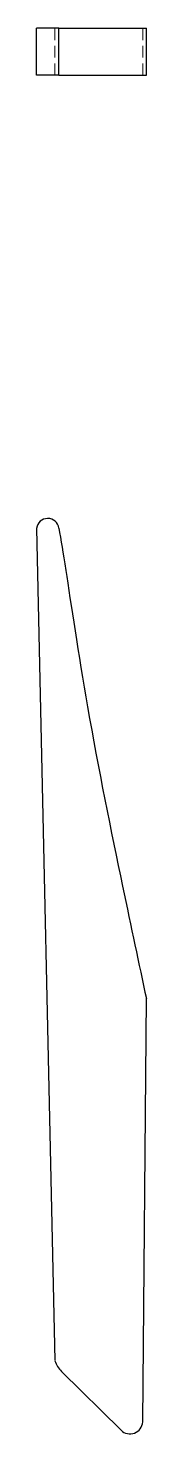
# Model space of a CAD drawing. Header units: millimetres. Extents: x 77 to 226, y 7 to 161.
# Drawn here: x 77 to 89, y 7 to 160.6 of the extents above.
import ezdxf

# ---------------------------------------------------------------- set-up
doc = ezdxf.new("R2010")
doc.units = ezdxf.units.MM
doc.linetypes.add('HIDDEN', pattern=[1.905, 1.27, -0.635])

msp = doc.modelspace()

# ---------------------------------------------------------------- linework, layer by layer
at = {"color": 7, "linetype": 'Continuous', "lineweight": 25}
for p, q in [((77.01, 155.44), (77.01, 160.56)), ((79.44, 160.56), (77.01, 160.56)), ((79.44, 155.44), (79.44, 160.56)), ((88.99, 155.44), (88.99, 160.56)), ((79.44, 155.44), (77.01, 155.44)), ((77.01, 105.92), (78.99, 15)), ((88.59, 8.3), (88.99, 54.55)), ((79.74, 13.82), (86.22, 7.4))]:
    msp.add_line(p, q, dxfattribs=at)
at = {"color": 7, "linetype": 'HIDDEN', "lineweight": 18}
for p, q in [((78.99, 155.44), (78.99, 160.56)), ((88.59, 155.44), (88.59, 160.56))]:
    msp.add_line(p, q, dxfattribs=at)
at = {"color": 7, "linetype": 'Continuous', "lineweight": 25}
for centre, radius, start, end in [((78.23, 105.77), 1.23, 8.1022, 173.0181), ((81.79, 15.94), 2.95, 198.6764, 225.9628), ((87.2, 8.39), 1.39, 225.2928, 356.2891)]:
    msp.add_arc(centre, radius, start, end, dxfattribs=at)
for points in [[(79.44, 160.56), (79.66, 160.56), (80.29, 160.56), (82.49, 160.56), (86.31, 160.56), (88.17, 160.56), (88.99, 160.56)], [(79.44, 155.44), (79.66, 155.44), (80.29, 155.44), (82.49, 155.44), (86.31, 155.44), (88.17, 155.44), (88.99, 155.44)], [(79.44, 105.95), (79.66, 104.62), (80.29, 100.9), (82.49, 85.85), (86.31, 67.06), (88.17, 58.39), (88.99, 54.55)]]:
    msp.add_open_spline(points, degree=3, knots=[0, 0, 0, 0, 0.153848, 0.430321, 0.747843, 1, 1, 1, 1], dxfattribs=at)

doc.saveas('drawing.dxf')
